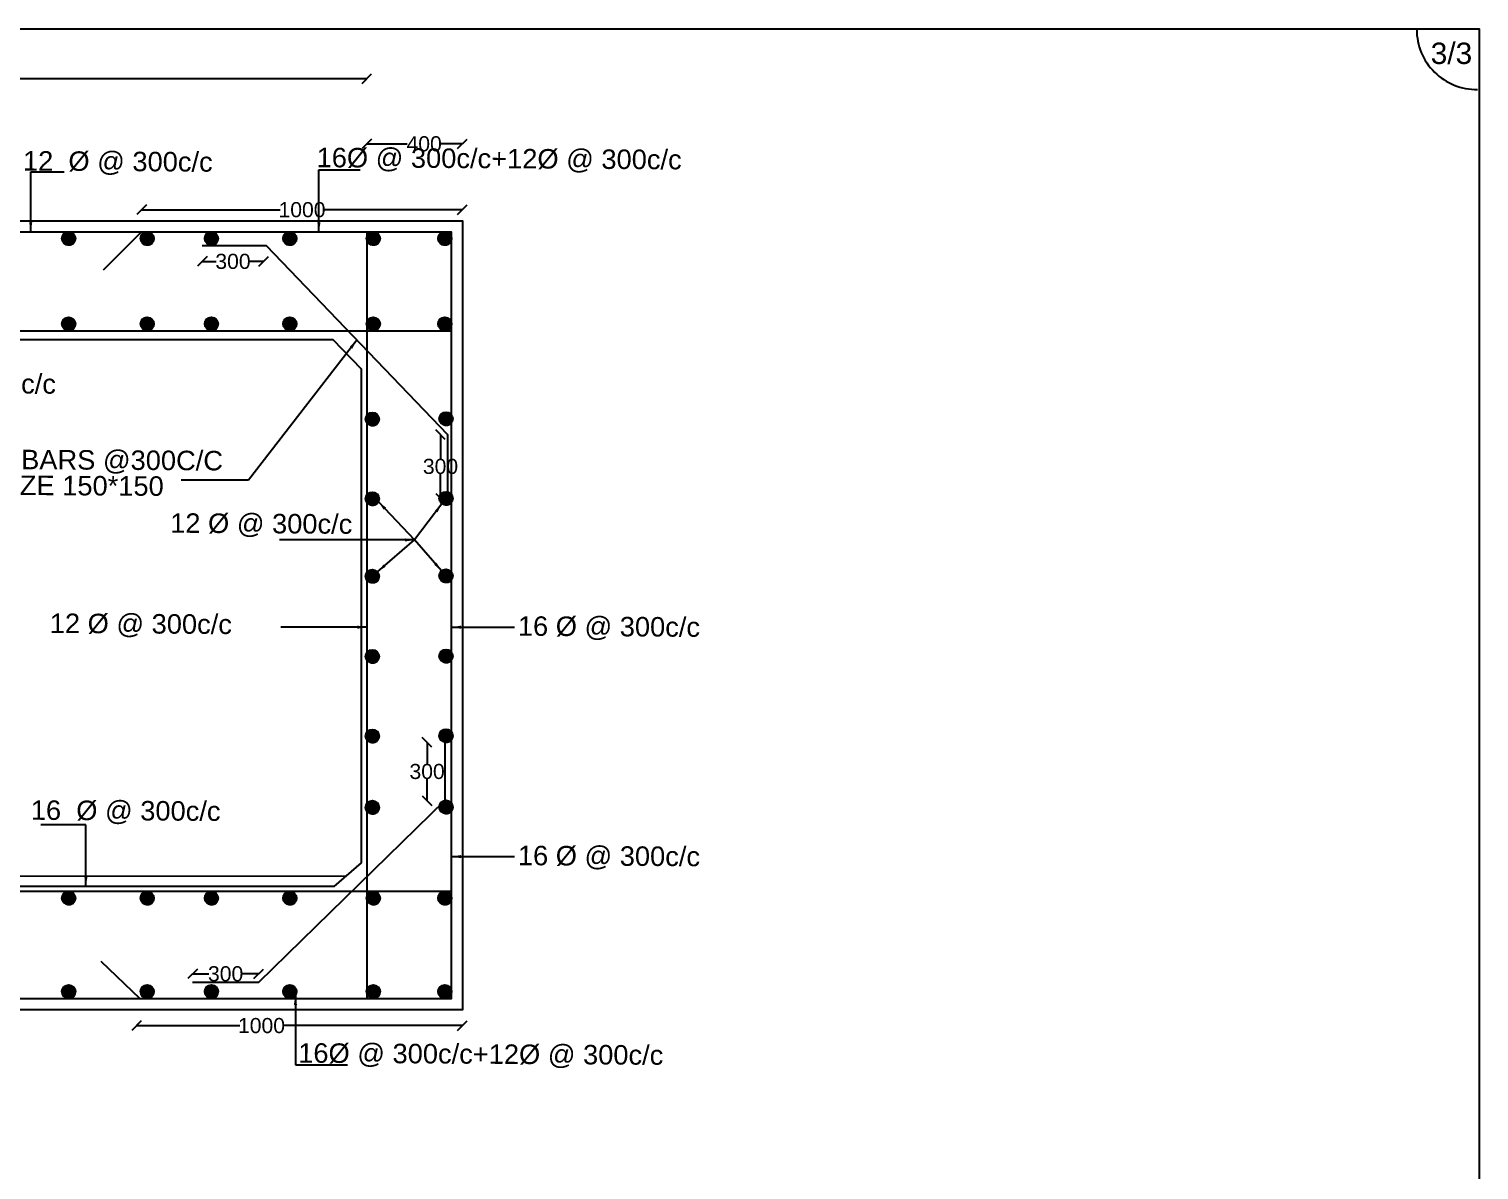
# Model space of a CAD drawing. Header units: millimetres. Extents: x 5124 to 6568637, y 2311 to 91879094.
# Drawn here: x 3698591 to 3712978, y 45946749 to 45958074 of the extents above; entities that cross this region are included whole.
import ezdxf

# ---------------------------------------------------------------- set-up
doc = ezdxf.new("R2010")
doc.units = ezdxf.units.MM
doc.header["$MEASUREMENT"] = 0
doc.layers.add('DIMENSION', color=7, linetype='Continuous')
doc.layers.add('DRAWING', color=7, linetype='Continuous')
doc.styles.get("Standard").update_dxf_attribs({"font": 'arial.ttf', "height": 150})
doc.dimstyles.get("Standard").update_dxf_attribs({"dimtxt": 200, "dimasz": 110, "dimexe": 0.18, "dimexo": 0.0625, "dimgap": 0.09, "dimtad": 0, "dimtih": 1, "dimtoh": 1, "dimdec": 0, "dimzin": 0, "dimdsep": 46, "dimtxsty": 'Standard', "dimblk": 'OBLIQUE', "dimcen": 0.09, "dimse1": 1, "dimse2": 1, "dimadec": 0, "dimazin": 0, "dimtfac": 1, "dimtdec": 0, "dimtofl": 0, "dimtmove": 0, "dimatfit": 3, "dimfxl": 1, "dimtolj": 1, "dimtzin": 0, "dimarcsym": 0})

# ---------------------------------------------------------------- blocks, each defined once
blk = doc.blocks.new('_Oblique')
at = {"color": 0, "linetype": 'ByBlock', "lineweight": -2}
blk.add_line((-0.5, -0.5), (0.5, 0.5), dxfattribs=at)
blk = doc.blocks.new('*D68')
at = {"layer": 'Defpoints', "color": 0}
for p in [(3701943, 45957581), (3701943, 45956061), (3694252, 45956027)]:
    blk.add_point(p, dxfattribs=at)
at = {"layer": 'DIMENSION', "color": 0, "lineweight": -2}
for p, q in [((3694252, 45957581), (3697873, 45957581)), ((3701943, 45957581), (3698323, 45957581))]:
    blk.add_line(p, q, dxfattribs=at)
at = {"layer": 'DIMENSION', "color": 0, "lineweight": -2, "xscale": 95, "yscale": 95, "zscale": 95, "rotation": 180}
blk.add_blockref('_Oblique', (3694252, 45957581), dxfattribs=at)
at = {"layer": 'DIMENSION', "color": 0, "lineweight": -2, "xscale": 95, "yscale": 95, "zscale": 95}
blk.add_blockref('_Oblique', (3701943, 45957581), dxfattribs=at)
at = {"layer": 'DIMENSION', "color": 0, "insert": (3698098, 45957581), "char_height": 150, "attachment_point": 5}
blk.add_mtext('\\A1;2500', dxfattribs=at)
blk = doc.blocks.new('*D69')
at = {"layer": 'Defpoints', "color": 0}
for p in [(3702891, 45957242), (3702891, 45956934), (3701943, 45956061)]:
    blk.add_point(p, dxfattribs=at)
at = {"layer": 'DIMENSION', "color": 0, "lineweight": -2}
for p, q in [((3701943, 45956934), (3702343, 45956934)), ((3702891, 45956934), (3702680, 45956934))]:
    blk.add_line(p, q, dxfattribs=at)
at = {"layer": 'DIMENSION', "color": 0, "lineweight": -2, "xscale": 95, "yscale": 95, "zscale": 95, "rotation": 180}
blk.add_blockref('_Oblique', (3701943, 45956934), dxfattribs=at)
at = {"layer": 'DIMENSION', "color": 0, "lineweight": -2, "xscale": 95, "yscale": 95, "zscale": 95}
blk.add_blockref('_Oblique', (3702891, 45956934), dxfattribs=at)
at = {"layer": 'DIMENSION', "color": 0, "insert": (3702512, 45956934), "char_height": 150, "attachment_point": 5}
blk.add_mtext('\\A1;400', dxfattribs=at)
blk = doc.blocks.new('*D82')
at = {"layer": 'Defpoints', "color": 0}
for p in [(3700311, 45955925), (3700919, 45955925), (3700919, 45955767)]:
    blk.add_point(p, dxfattribs=at)
at = {"layer": 'DIMENSION', "color": 0, "lineweight": -2}
for p, q in [((3700311, 45955767), (3700449, 45955767)), ((3700919, 45955767), (3700780, 45955767))]:
    blk.add_line(p, q, dxfattribs=at)
at = {"layer": 'DIMENSION', "color": 0, "lineweight": -2, "xscale": 95, "yscale": 95, "zscale": 95, "rotation": 180}
blk.add_blockref('_Oblique', (3700311, 45955767), dxfattribs=at)
at = {"layer": 'DIMENSION', "color": 0, "lineweight": -2, "xscale": 95, "yscale": 95, "zscale": 95}
blk.add_blockref('_Oblique', (3700919, 45955767), dxfattribs=at)
at = {"layer": 'DIMENSION', "color": 0, "insert": (3700615, 45955767), "char_height": 150, "attachment_point": 5}
blk.add_mtext('\\A1;300', dxfattribs=at)
blk = doc.blocks.new('*D83')
at = {"layer": 'Defpoints', "color": 0}
for p in [(3702891, 45956280), (3699709, 45956061), (3702891, 45955994)]:
    blk.add_point(p, dxfattribs=at)
at = {"layer": 'DIMENSION', "color": 0, "lineweight": -2}
for p, q in [((3699709, 45956280), (3701083, 45956280)), ((3702891, 45956280), (3701517, 45956280))]:
    blk.add_line(p, q, dxfattribs=at)
at = {"layer": 'DIMENSION', "color": 0, "lineweight": -2, "xscale": 95, "yscale": 95, "zscale": 95, "rotation": 180}
blk.add_blockref('_Oblique', (3699709, 45956280), dxfattribs=at)
at = {"layer": 'DIMENSION', "color": 0, "lineweight": -2, "xscale": 95, "yscale": 95, "zscale": 95}
blk.add_blockref('_Oblique', (3702891, 45956280), dxfattribs=at)
at = {"layer": 'DIMENSION', "color": 0, "insert": (3701300, 45956280), "char_height": 150, "attachment_point": 5}
blk.add_mtext('\\A1;1000', dxfattribs=at)
blk = doc.blocks.new('*D84')
at = {"layer": 'Defpoints', "color": 0}
for p in [(3702744, 45954048), (3702674, 45953415), (3702729, 45953415)]:
    blk.add_point(p, dxfattribs=at)
at = {"layer": 'DIMENSION', "color": 0, "lineweight": -2}
for p, q in [((3702674, 45954048), (3702674, 45953808)), ((3702674, 45953415), (3702674, 45953655))]:
    blk.add_line(p, q, dxfattribs=at)
at = {"layer": 'DIMENSION', "color": 0, "lineweight": -2, "xscale": 95, "yscale": 95, "zscale": 95}
for p, rotation in [((3702674, 45954048), 90), ((3702674, 45953415), 270)]:
    blk.add_blockref('_Oblique', p, dxfattribs=dict(at, rotation=rotation))
at = {"layer": 'DIMENSION', "color": 0, "insert": (3702674, 45953732), "char_height": 150, "attachment_point": 5}
blk.add_mtext('\\A1;300', dxfattribs=at)
blk = doc.blocks.new('*D85')
at = {"layer": 'Defpoints', "color": 0}
for p in [(3702541, 45950993), (3702729, 45950993), (3702716, 45950416)]:
    blk.add_point(p, dxfattribs=at)
at = {"layer": 'DIMENSION', "color": 0, "lineweight": -2}
for p, q in [((3702541, 45950993), (3702541, 45950781)), ((3702541, 45950416), (3702541, 45950628))]:
    blk.add_line(p, q, dxfattribs=at)
at = {"layer": 'DIMENSION', "color": 0, "lineweight": -2, "xscale": 95, "yscale": 95, "zscale": 95}
for p, rotation in [((3702541, 45950993), 90), ((3702541, 45950416), 270)]:
    blk.add_blockref('_Oblique', p, dxfattribs=dict(at, rotation=rotation))
at = {"layer": 'DIMENSION', "color": 0, "insert": (3702541, 45950704), "char_height": 150, "attachment_point": 5}
blk.add_mtext('\\A1;300', dxfattribs=at)
blk = doc.blocks.new('*D86')
at = {"layer": 'Defpoints', "color": 0}
for p in [(3700215, 45948696), (3700215, 45948612), (3700869, 45948612)]:
    blk.add_point(p, dxfattribs=at)
at = {"layer": 'DIMENSION', "color": 0, "lineweight": -2}
for p, q in [((3700215, 45948696), (3700377, 45948696)), ((3700869, 45948696), (3700708, 45948696))]:
    blk.add_line(p, q, dxfattribs=at)
at = {"layer": 'DIMENSION', "color": 0, "lineweight": -2, "xscale": 95, "yscale": 95, "zscale": 95, "rotation": 180}
blk.add_blockref('_Oblique', (3700215, 45948696), dxfattribs=at)
at = {"layer": 'DIMENSION', "color": 0, "lineweight": -2, "xscale": 95, "yscale": 95, "zscale": 95}
blk.add_blockref('_Oblique', (3700869, 45948696), dxfattribs=at)
at = {"layer": 'DIMENSION', "color": 0, "insert": (3700542, 45948696), "char_height": 150, "attachment_point": 5}
blk.add_mtext('\\A1;300', dxfattribs=at)
blk = doc.blocks.new('*D87')
at = {"layer": 'Defpoints', "color": 0}
for p in [(3699658, 45948449), (3702891, 45948339), (3702891, 45948182)]:
    blk.add_point(p, dxfattribs=at)
at = {"layer": 'DIMENSION', "color": 0, "lineweight": -2}
for p, q in [((3699658, 45948182), (3700682, 45948182)), ((3702891, 45948182), (3701115, 45948182))]:
    blk.add_line(p, q, dxfattribs=at)
at = {"layer": 'DIMENSION', "color": 0, "lineweight": -2, "xscale": 95, "yscale": 95, "zscale": 95, "rotation": 180}
blk.add_blockref('_Oblique', (3699658, 45948182), dxfattribs=at)
at = {"layer": 'DIMENSION', "color": 0, "lineweight": -2, "xscale": 95, "yscale": 95, "zscale": 95}
blk.add_blockref('_Oblique', (3702891, 45948182), dxfattribs=at)
at = {"layer": 'DIMENSION', "color": 0, "insert": (3700898, 45948182), "char_height": 150, "attachment_point": 5}
blk.add_mtext('\\A1;1000', dxfattribs=at)

msp = doc.modelspace()

# ---------------------------------------------------------------- hatches: boundary and pattern name
at = {"layer": 'DRAWING'}
h = msp.add_hatch(dxfattribs=at)
h.set_pattern_fill('ANSI31', color=256, scale=0.879733, style=0)
h.set_pattern_definition([(45, (537123.42929, 5536683.86306), (-0.07775810721613, 0.07775810721613), [])])
h.paths.add_polyline_path([(3699051.4, 45955994.9, 0.9586945), (3698918.4, 45956000.5), (3698918.4, 45955989.3, 0.9586945)])
h = msp.add_hatch(dxfattribs=at)
h.set_pattern_fill('ANSI31', color=256, scale=0.879733, style=0)
h.set_pattern_definition([(45, (537902.66652, 5536683.86306), (-0.07775810721613, 0.07775810721613), [])])
h.paths.add_polyline_path([(3699830.6, 45955994.9, 0.9586945), (3699697.6, 45956000.5), (3699697.6, 45955989.3, 0.9586945)])
h = msp.add_hatch(dxfattribs=at)
h.set_pattern_fill('ANSI31', color=256, scale=0.879733, style=0)
h.set_pattern_definition([(45, (538539.91666, 5536683.86306), (-0.07775810721613, 0.07775810721613), [])])
h.paths.add_polyline_path([(3700467.9, 45955994.9, 0.9586945), (3700334.9, 45956000.5), (3700334.9, 45955989.3, 0.9586945)])
h = msp.add_hatch(dxfattribs=at)
h.set_pattern_fill('ANSI31', color=256, scale=0.879733, style=0)
h.set_pattern_definition([(45, (539317.65006, 5536683.86306), (-0.07775810721613, 0.07775810721613), [])])
h.paths.add_polyline_path([(3701245.6, 45955994.9, 0.9586945), (3701112.6, 45956000.5), (3701112.6, 45955989.3, 0.9586945)])
h = msp.add_hatch(dxfattribs=at)
h.set_pattern_fill('ANSI31', color=256, scale=0.879733, style=0)
h.set_pattern_definition([(45, (540146.1379, 5536683.86306), (-0.07775810721613, 0.07775810721613), [])])
h.paths.add_polyline_path([(3702074.1, 45955994.9, 0.9586945), (3701941.1, 45956000.5), (3701941.1, 45955989.3, 0.9586945)])
h = msp.add_hatch(dxfattribs=at)
h.set_pattern_fill('ANSI31', color=256, scale=0.879733, style=0)
h.set_pattern_definition([(45, (540855.57212, 5536683.86306), (-0.07775810721613, 0.07775810721613), [])])
h.paths.add_polyline_path([(3702783.5, 45955994.9, 0.9586945), (3702650.5, 45956000.5), (3702650.5, 45955989.3, 0.9586945)])
h = msp.add_hatch(dxfattribs=at)
h.set_pattern_fill('ANSI31', color=256, scale=0.879733, style=0)
h.set_pattern_definition([(45, (537123.42929, 5535835.92131), (-0.07775810721613, 0.07775810721613), [])])
h.paths.add_polyline_path([(3699051.4, 45955147, 0.9586945), (3698918.4, 45955152.6), (3698918.4, 45955141.3, 0.9586945)])
h = msp.add_hatch(dxfattribs=at)
h.set_pattern_fill('ANSI31', color=256, scale=0.879733, style=0)
h.set_pattern_definition([(45, (537902.66652, 5535835.92131), (-0.07775810721613, 0.07775810721613), [])])
h.paths.add_polyline_path([(3699830.6, 45955147, 0.9586945), (3699697.6, 45955152.6), (3699697.6, 45955141.3, 0.9586945)])
h = msp.add_hatch(dxfattribs=at)
h.set_pattern_fill('ANSI31', color=256, scale=0.879733, style=0)
h.set_pattern_definition([(45, (538539.91666, 5535835.92131), (-0.07775810721613, 0.07775810721613), [])])
h.paths.add_polyline_path([(3700467.9, 45955147, 0.9586945), (3700334.9, 45955152.6), (3700334.9, 45955141.3, 0.9586945)])
h = msp.add_hatch(dxfattribs=at)
h.set_pattern_fill('ANSI31', color=256, scale=0.879733, style=0)
h.set_pattern_definition([(45, (539317.65006, 5535835.92131), (-0.07775810721613, 0.07775810721613), [])])
h.paths.add_polyline_path([(3701245.6, 45955147, 0.9586945), (3701112.6, 45955152.6), (3701112.6, 45955141.3, 0.9586945)])
h = msp.add_hatch(dxfattribs=at)
h.set_pattern_fill('ANSI31', color=256, scale=0.879733, style=0)
h.set_pattern_definition([(45, (540146.1379, 5535835.92131), (-0.07775810721613, 0.07775810721613), [])])
h.paths.add_polyline_path([(3702074.1, 45955147, 0.9586945), (3701941.1, 45955152.6), (3701941.1, 45955141.3, 0.9586945)])
h = msp.add_hatch(dxfattribs=at)
h.set_pattern_fill('ANSI31', color=256, scale=0.879733, style=0)
h.set_pattern_definition([(45, (540855.57212, 5535835.92131), (-0.07775810721613, 0.07775810721613), [])])
h.paths.add_polyline_path([(3702783.5, 45955147, 0.9586945), (3702650.5, 45955152.6), (3702650.5, 45955141.3, 0.9586945)])
h = msp.add_hatch(dxfattribs=at)
h.set_pattern_fill('ANSI31', color=256, scale=0.879733, style=0)
h.set_pattern_definition([(45, (540136.59267, 5534890.71719), (-0.07775810721613, 0.07775810721613), [])])
h.paths.add_polyline_path([(3702064.6, 45954201.8, 0.9586945), (3701931.5, 45954207.4), (3701931.5, 45954196.1, 0.9586945)])
h = msp.add_hatch(dxfattribs=at)
h.set_pattern_fill('ANSI31', color=256, scale=0.879733, style=0)
h.set_pattern_definition([(45, (540867.62118, 5534894.08794), (-0.07775810721613, 0.07775810721613), [])])
h.paths.add_polyline_path([(3702795.6, 45954205.1, 0.9586945), (3702662.6, 45954210.7), (3702662.6, 45954199.5, 0.9586945)])
h = msp.add_hatch(dxfattribs=at)
h.set_pattern_fill('ANSI31', color=256, scale=0.879733, style=0)
h.set_pattern_definition([(45, (540136.59267, 5534100.79993), (-0.07775810721613, 0.07775810721613), [])])
h.paths.add_polyline_path([(3702064.6, 45953411.8, 0.9586945), (3701931.5, 45953417.5), (3701931.5, 45953406.2, 0.9586945)])
h = msp.add_hatch(dxfattribs=at)
h.set_pattern_fill('ANSI31', color=256, scale=0.879733, style=0)
h.set_pattern_definition([(45, (540867.62118, 5534104.17068), (-0.07775810721613, 0.07775810721613), [])])
h.paths.add_polyline_path([(3702795.6, 45953415.2, 0.9586945), (3702662.6, 45953420.8), (3702662.6, 45953409.6, 0.9586945)])
h = msp.add_hatch(dxfattribs=at)
h.set_pattern_fill('ANSI31', color=256, scale=0.879733, style=0)
h.set_pattern_definition([(45, (540136.59267, 5533331.39773), (-0.07775810721613, 0.07775810721613), [])])
h.paths.add_polyline_path([(3702064.6, 45952642.4, 0.9586945), (3701931.5, 45952648.1), (3701931.5, 45952636.8, 0.9586945)])
h = msp.add_hatch(dxfattribs=at)
h.set_pattern_fill('ANSI31', color=256, scale=0.879733, style=0)
h.set_pattern_definition([(45, (540867.62118, 5533334.76848), (-0.07775810721613, 0.07775810721613), [])])
h.paths.add_polyline_path([(3702795.6, 45952645.8, 0.9586945), (3702662.6, 45952651.4), (3702662.6, 45952640.2, 0.9586945)])
h = msp.add_hatch(dxfattribs=at)
h.set_pattern_fill('ANSI31', color=256, scale=0.879733, style=0)
h.set_pattern_definition([(45, (540136.59267, 5532535.14579), (-0.07775810721613, 0.07775810721613), [])])
h.paths.add_polyline_path([(3702064.6, 45951846.2, 0.9586945), (3701931.5, 45951851.8), (3701931.5, 45951840.6, 0.9586945)])
h = msp.add_hatch(dxfattribs=at)
h.set_pattern_fill('ANSI31', color=256, scale=0.879733, style=0)
h.set_pattern_definition([(45, (540867.62118, 5532538.51654), (-0.07775810721613, 0.07775810721613), [])])
h.paths.add_polyline_path([(3702795.6, 45951849.6, 0.9586945), (3702662.6, 45951855.2), (3702662.6, 45951843.9, 0.9586945)])
h = msp.add_hatch(dxfattribs=at)
h.set_pattern_fill('ANSI31', color=256, scale=0.879733, style=0)
h.set_pattern_definition([(45, (540136.59267, 5531745.28665), (-0.07775810721613, 0.07775810721613), [])])
h.paths.add_polyline_path([(3702064.6, 45951056.3, 0.9586945), (3701931.5, 45951061.9), (3701931.5, 45951050.7, 0.9586945)])
h = msp.add_hatch(dxfattribs=at)
h.set_pattern_fill('ANSI31', color=256, scale=0.879733, style=0)
h.set_pattern_definition([(45, (540867.62118, 5531748.65739), (-0.07775810721613, 0.07775810721613), [])])
h.paths.add_polyline_path([(3702795.6, 45951059.7, 0.9586945), (3702662.6, 45951065.3), (3702662.6, 45951054.1, 0.9586945)])
h = msp.add_hatch(dxfattribs=at)
h.set_pattern_fill('ANSI31', color=256, scale=0.879733, style=0)
h.set_pattern_definition([(45, (540136.59267, 5531037.42965), (-0.07775810721613, 0.07775810721613), [])])
h.paths.add_polyline_path([(3702064.6, 45950348.5, 0.9586945), (3701931.5, 45950354.1), (3701931.5, 45950342.9, 0.9586945)])
h = msp.add_hatch(dxfattribs=at)
h.set_pattern_fill('ANSI31', color=256, scale=0.879733, style=0)
h.set_pattern_definition([(45, (540867.62118, 5531040.8004), (-0.07775810721613, 0.07775810721613), [])])
h.paths.add_polyline_path([(3702795.6, 45950351.8, 0.9586945), (3702662.6, 45950357.5), (3702662.6, 45950346.2, 0.9586945)])
h = msp.add_hatch(dxfattribs=at)
h.set_pattern_fill('ANSI31', color=256, scale=0.879733, style=0)
h.set_pattern_definition([(45, (537123.42929, 5530136.62642), (-0.07775810721613, 0.07775810721613), [])])
h.paths.add_polyline_path([(3699051.4, 45949447.7, 0.9586945), (3698918.4, 45949453.3), (3698918.4, 45949442.1, 0.9586945)])
h = msp.add_hatch(dxfattribs=at)
h.set_pattern_fill('ANSI31', color=256, scale=0.879733, style=0)
h.set_pattern_definition([(45, (537902.66652, 5530136.62642), (-0.07775810721613, 0.07775810721613), [])])
h.paths.add_polyline_path([(3699830.6, 45949447.7, 0.9586945), (3699697.6, 45949453.3), (3699697.6, 45949442.1, 0.9586945)])
h = msp.add_hatch(dxfattribs=at)
h.set_pattern_fill('ANSI31', color=256, scale=0.879733, style=0)
h.set_pattern_definition([(45, (538539.91666, 5530136.62642), (-0.07775810721613, 0.07775810721613), [])])
h.paths.add_polyline_path([(3700467.9, 45949447.7, 0.9586945), (3700334.9, 45949453.3), (3700334.9, 45949442.1, 0.9586945)])
h = msp.add_hatch(dxfattribs=at)
h.set_pattern_fill('ANSI31', color=256, scale=0.879733, style=0)
h.set_pattern_definition([(45, (539317.65006, 5530136.62642), (-0.07775810721613, 0.07775810721613), [])])
h.paths.add_polyline_path([(3701245.6, 45949447.7, 0.9586945), (3701112.6, 45949453.3), (3701112.6, 45949442.1, 0.9586945)])
h = msp.add_hatch(dxfattribs=at)
h.set_pattern_fill('ANSI31', color=256, scale=0.879733, style=0)
h.set_pattern_definition([(45, (540146.1379, 5530136.62642), (-0.07775810721613, 0.07775810721613), [])])
h.paths.add_polyline_path([(3702074.1, 45949447.7, 0.9586945), (3701941.1, 45949453.3), (3701941.1, 45949442.1, 0.9586945)])
h = msp.add_hatch(dxfattribs=at)
h.set_pattern_fill('ANSI31', color=256, scale=0.879733, style=0)
h.set_pattern_definition([(45, (540855.57212, 5530136.62642), (-0.07775810721613, 0.07775810721613), [])])
h.paths.add_polyline_path([(3702783.5, 45949447.7, 0.9586945), (3702650.5, 45949453.3), (3702650.5, 45949442.1, 0.9586945)])
h = msp.add_hatch(dxfattribs=at)
h.set_pattern_fill('ANSI31', color=256, scale=0.879733, style=0)
h.set_pattern_definition([(45, (537123.42929, 5529208.33416), (-0.07775810721613, 0.07775810721613), [])])
h.paths.add_polyline_path([(3699051.4, 45948519.4, 0.9586945), (3698918.4, 45948525), (3698918.4, 45948513.8, 0.9586945)])
h = msp.add_hatch(dxfattribs=at)
h.set_pattern_fill('ANSI31', color=256, scale=0.879733, style=0)
h.set_pattern_definition([(45, (537902.66652, 5529208.33416), (-0.07775810721613, 0.07775810721613), [])])
h.paths.add_polyline_path([(3699830.6, 45948519.4, 0.9586945), (3699697.6, 45948525), (3699697.6, 45948513.8, 0.9586945)])
h = msp.add_hatch(dxfattribs=at)
h.set_pattern_fill('ANSI31', color=256, scale=0.879733, style=0)
h.set_pattern_definition([(45, (538539.91666, 5529208.33416), (-0.07775810721613, 0.07775810721613), [])])
h.paths.add_polyline_path([(3700467.9, 45948519.4, 0.9586945), (3700334.9, 45948525), (3700334.9, 45948513.8, 0.9586945)])
h = msp.add_hatch(dxfattribs=at)
h.set_pattern_fill('ANSI31', color=256, scale=0.879733, style=0)
h.set_pattern_definition([(45, (539317.65006, 5529208.33416), (-0.07775810721613, 0.07775810721613), [])])
h.paths.add_polyline_path([(3701245.6, 45948519.4, 0.9586945), (3701112.6, 45948525), (3701112.6, 45948513.8, 0.9586945)])
h = msp.add_hatch(dxfattribs=at)
h.set_pattern_fill('ANSI31', color=256, scale=0.879733, style=0)
h.set_pattern_definition([(45, (540146.1379, 5529208.33416), (-0.07775810721613, 0.07775810721613), [])])
h.paths.add_polyline_path([(3702074.1, 45948519.4, 0.9586945), (3701941.1, 45948525), (3701941.1, 45948513.8, 0.9586945)])
h = msp.add_hatch(dxfattribs=at)
h.set_pattern_fill('ANSI31', color=256, scale=0.879733, style=0)
h.set_pattern_definition([(45, (540855.57212, 5529208.33416), (-0.07775810721613, 0.07775810721613), [])])
h.paths.add_polyline_path([(3702783.5, 45948519.4, 0.9586945), (3702650.5, 45948525), (3702650.5, 45948513.8, 0.9586945)])

# ---------------------------------------------------------------- linework, layer by layer
at = {"layer": 'DIMENSION'}
for points in [[(3684803.7, 45956171.4), (3702891.1, 45956171.4), (3702891.1, 45948339.3), (3684803.7, 45948339.3)], [(3684913.8, 45956061.3), (3702781, 45956061.3), (3702781, 45948449.4), (3684913.8, 45948449.4)]]:
    msp.add_lwpolyline(points, close=True, dxfattribs=at)
for points in [[(3699709, 45956061.3), (3699328.6, 45955679.5)], [(3701943.3, 45956061.3), (3701943.3, 45948449.4)], [(3684913.8, 45955077), (3702781, 45955077)], [(3684913.8, 45949517.2), (3702781, 45949517.2)], [(3699693.3, 45948449.4), (3699307.1, 45948819.4)]]:
    msp.add_lwpolyline(points, dxfattribs=at)
at = {"layer": 'DRAWING'}
msp.add_lwpolyline([(3680915.7, 45958074.3), (3712977.8, 45958074.3), (3712977.8, 45934529.6), (3680915.7, 45934529.6)], close=True, dxfattribs=at)
for points in [[(3700310.5, 45955925.1), (3700919.2, 45955925.1), (3700945.1, 45955925.1), (3702744.2, 45954047.9), (3702744.2, 45953449.9)], [(3694668.7, 45954993.4), (3701604.7, 45954993), (3701885.6, 45954700.8), (3701885.6, 45949799), (3701614.7, 45949564.2), (3694500.2, 45949564.2), (3694293, 45949760), (3694345.9, 45954654.8), (3694668.7, 45954993.4)], [(3702716.1, 45951082.5), (3702716.1, 45950415.9), (3700869.2, 45948611.6), (3700215, 45948611.6)], [(3694396.6, 45949662.1), (3701734.5, 45949668)]]:
    msp.add_lwpolyline(points, dxfattribs=at)
for centre in [(3698984.8, 45955994.9), (3699764, 45955994.9), (3700401.3, 45955994.9), (3701179, 45955994.9), (3702007.5, 45955994.9), (3702716.9, 45955994.9), (3698984.8, 45955147), (3699764, 45955147), (3700401.3, 45955147), (3701179, 45955147), (3702007.5, 45955147), (3702716.9, 45955147), (3701997.9, 45954201.8), (3702729, 45954205.1), (3701997.9, 45953411.8), (3702729, 45953415.2), (3701997.9, 45952642.4), (3702729, 45952645.8), (3701997.9, 45951846.2), (3702729, 45951849.6), (3701997.9, 45951056.3), (3702729, 45951059.7), (3701997.9, 45950348.5), (3702729, 45950351.8), (3698984.8, 45949447.7), (3699764, 45949447.7), (3700401.3, 45949447.7), (3701179, 45949447.7), (3702007.5, 45949447.7), (3702716.9, 45949447.7), (3698984.8, 45948519.4), (3699764, 45948519.4), (3700401.3, 45948519.4), (3701179, 45948519.4), (3702007.5, 45948519.4), (3702716.9, 45948519.4)]:
    msp.add_circle(centre, 66.6, dxfattribs=at)
msp.add_arc((3712956.7, 45958070.1), 597.1, 179.98284, 270.45246, dxfattribs=at)

# ---------------------------------------------------------------- texts
for s, p in [('12  Ø @ 300c/c ', (3698530.8, 45956669.2)), ('16Ø @ 300c/c+12Ø @ 300c/c', (3701444.4, 45956702.6)), ('12Ø @ 200c/c ', (3697125.9, 45954464.7)), ('12TOR HAUNCH BARS @300C/C', (3696335, 45953717.7)), (' HAUNCH SIZE 150*150', (3696937.7, 45953458.2)), ('12 Ø @ 300c/c ', (3699991.4, 45953074.6)), ('12 Ø @ 300c/c ', (3698796.7, 45952079.8)), ('16 Ø @ 300c/c ', (3703441.3, 45952052.2)), ('16  Ø @ 300c/c ', (3698608.7, 45950225.4)), ('16 Ø @ 300c/c ', (3703441.3, 45949774.9)), ('16Ø @ 300c/c+12Ø @ 300c/c', (3701262, 45947814.7))]:
    msp.add_text(s, height=193.541, rotation=359.65712, dxfattribs=at).set_placement(p)
at = {"layer": 'DRAWING', "insert": (3712498.7, 45957939), "char_height": 212, "width": 2845.776, "attachment_point": 1}
msp.add_mtext('3/3', dxfattribs=at)

# ---------------------------------------------------------------- dimensions: what is measured, and where the dimension line sits
at = {"layer": 'DIMENSION'}
for base, p1, p2, text, picture, middle in [((3701943.3, 45957581.2), (3694251.9, 45956026.8), (3701943.3, 45956061.3), '2500', '*D68', (3698097.6, 45957581.2)), ((3702891.1, 45956280), (3699709, 45956061.3), (3702891.1, 45955994.2), '1000', '*D83', (3701300.1, 45956280)), ((3700919.2, 45955766.8), (3700310.5, 45955925.1), (3700919.2, 45955925.1), '300', '*D82', (3700614.8, 45955766.8)), ((3700215, 45948696), (3700869.2, 45948611.6), (3700215, 45948611.6), '300', '*D86', (3700542.1, 45948696))]:
    dim = msp.add_linear_dim(base=base, p1=p1, p2=p2, text=text, dimstyle='Standard', override={"dimasz": 95, "dimfxl": 2000, "dimarcsym": 1}, dxfattribs=at)
    dim.commit()
    dim.dimension.update_dxf_attribs({"geometry": picture, "text_midpoint": middle})
for base, p1, p2, text, picture, middle in [((3702891.1, 45956933.8), (3701943.3, 45956061.3), (3702891.1, 45957241.7), '400', '*D69', (3702511.7, 45956933.8)), ((3702891.1, 45948182), (3699657.5, 45948449.4), (3702891.1, 45948339.3), '1000', '*D87', (3700898.4, 45948182))]:
    dim = msp.add_linear_dim(base=base, p1=p1, p2=p2, text=text, dimstyle='Standard', override={"dimasz": 95, "dimfxl": 2000, "dimarcsym": 1}, dxfattribs=at)
    dim.commit()
    dim.dimension.update_dxf_attribs({"geometry": picture, "text_midpoint": middle, "dimtype": 160})
for base, p1, p2, picture, middle in [((3702674, 45953415.2), (3702744.2, 45954047.9), (3702729, 45953415.2), '*D84', (3702674, 45953731.6)), ((3702540.8, 45950993.1), (3702716.1, 45950415.9), (3702729, 45950993.1), '*D85', (3702540.8, 45950704.5))]:
    dim = msp.add_linear_dim(base=base, p1=p1, p2=p2, angle=90, text='300', dimstyle='Standard', override={"dimasz": 95, "dimfxl": 2000, "dimarcsym": 1}, dxfattribs=at)
    dim.commit()
    dim.dimension.update_dxf_attribs({"geometry": picture, "text_midpoint": middle})

# ---------------------------------------------------------------- leaders
at = {"layer": 'DRAWING'}
for points in [[(3698608.4, 45956061.3), (3698608.4, 45956655.8), (3698939.9, 45956655.8)], [(3701467.7, 45956061.3), (3701467.7, 45956677.9), (3701876.2, 45956677.9)], [(3701844.7, 45954986.5), (3700770.4, 45953596.7), (3700100, 45953596.7)], [(3702057.6, 45953382.2), (3702415.5, 45953002.6)], [(3702688.7, 45953362.1), (3702415.5, 45953002.6)], [(3702415.5, 45953002.6), (3701077, 45953002.6)], [(3702048.4, 45952686), (3702415.5, 45953002.6)], [(3702685, 45952695.9), (3702415.5, 45953002.6)], [(3701943.3, 45952136.9), (3701091.4, 45952136.9)], [(3702781, 45952136.9), (3703408.7, 45952136.9)], [(3699155.9, 45949564.2), (3699155.9, 45950176.4), (3698708.9, 45950176.4)], [(3702781, 45949859.6), (3703408.7, 45949859.6)], [(3701234.3, 45948482.3), (3701234.3, 45947794.4), (3701749.7, 45947794.4)]]:
    msp.add_leader(points, dimstyle='Standard', override={"dimasz": 95, "dimgap": 0.09, "dimtad": 0, "dimfxl": 2000, "dimarcsym": 1}, dxfattribs=at)

doc.saveas('drawing.dxf')
